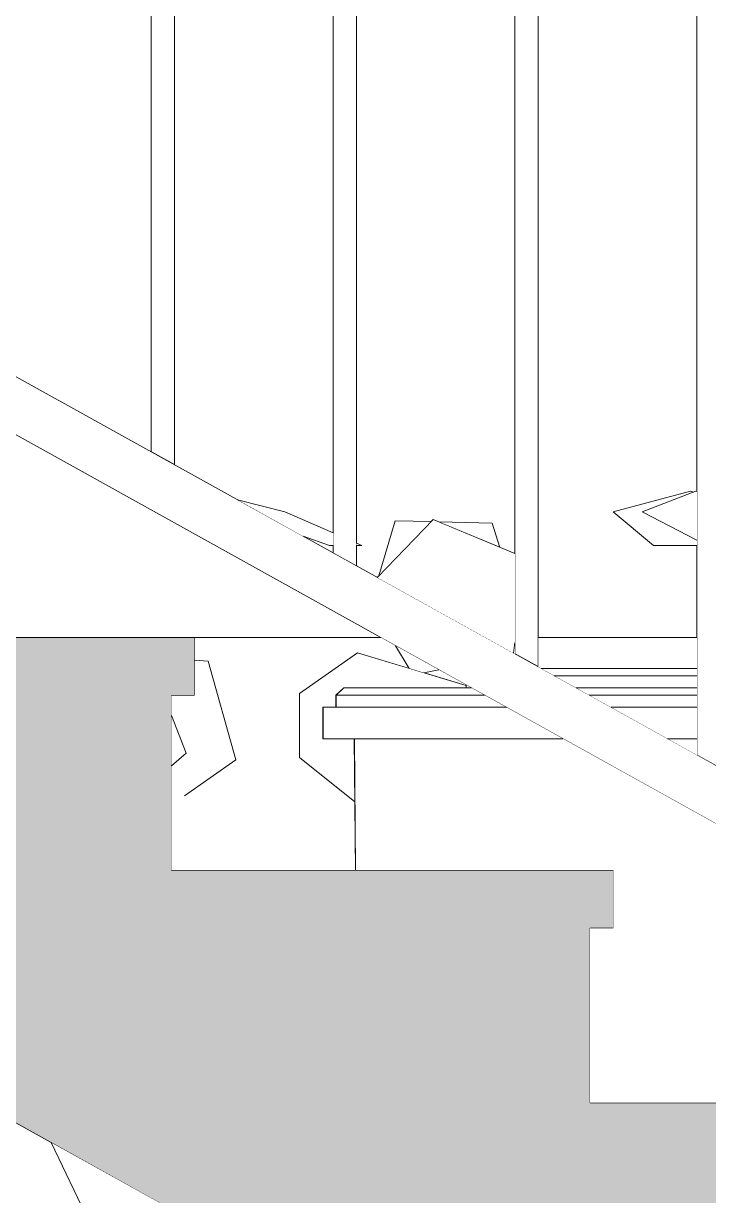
# Model space of a CAD drawing. Header units: millimetres. Extents: x -9413 to 8527, y -300 to 11224.
# Drawn here: x 3994 to 4583, y 520 to 1528 of the extents above; entities that cross this region are included whole.
import ezdxf

# ---------------------------------------------------------------- set-up
doc = ezdxf.new("R2010")
doc.units = ezdxf.units.MM
doc.header["$MEASUREMENT"] = 0
doc.linetypes.add('Wipeout_Contour', pattern=[1000, 0, -1000])
for name, color, linetype in [('Interior - Furniture', 7, 'Continuous'), ('Structural - Bearing', 7, 'Continuous'), ('Structural - Combined', 7, 'Continuous')]:
    doc.layers.add(name, color=color, linetype=linetype)
for name, color, linetype, lineweight, true_color in [('Interior - Furniture _Pen_No__4', 7, 'Continuous', 20, 0x029e21), ('Structural - Bearing_Pen_No__87', 7, 'Continuous', 20, 0x6a6a6a), ('Structural - Combined_Pen_No__160', 7, 'Continuous', 20, 0xb4a35c), ('Structural - Combined_Pen_No__161', 7, 'Continuous', 13, 0x6a6a6a)]:
    doc.layers.add(name, color=color, linetype=linetype, lineweight=lineweight, true_color=true_color)
doc.layers.add('Structural - Combined_Pen_No__141', color=7, linetype='Continuous', lineweight=20)

# ---------------------------------------------------------------- blocks, each defined once
blk = doc.blocks.new('Section Elem_23_6')
at = {"layer": 'Structural - Combined_Pen_No__160', "linetype": 'Continuous', "lineweight": 0, "true_color": 0x5a512e}
for points in [[(4141.4, 950), (4141.4, 1000), (3761.4, 1000), (3761.4, 950)], [(4121.4, 800), (4121.4, 950), (4091.4, 950), (4091.4, 800)], [(4501.4, 750), (4501.4, 800), (4091.4, 800), (4091.4, 750)], [(4481.4, 600), (4481.4, 750), (4451.4, 750), (4451.4, 600)], [(4861.4, 550), (4861.4, 600), (4451.4, 600), (4451.4, 550)]]:
    blk.add_hatch(color=59, dxfattribs=at).paths.add_polyline_path(points)
at = {"layer": 'Structural - Combined_Pen_No__141', "linetype": 'Continuous'}
for p, q in [((4141.4, 1000), (3761.4, 1000)), ((4141.4, 1000), (4141.4, 950)), ((4121.4, 950), (4121.4, 800)), ((4141.4, 950), (4121.4, 950)), ((4501.4, 800), (4121.4, 800)), ((4501.4, 800), (4501.4, 750)), ((4481.4, 750), (4481.4, 600)), ((4501.4, 750), (4481.4, 750)), ((3761.4, 708.3), (5036.3, 0)), ((4861.4, 600), (4481.4, 600))]:
    blk.add_line(p, q, dxfattribs=at)
at = {"color": 254, "linetype": 'Wipeout_Contour', "lineweight": 0, "ltscale": 17570.925923}
blk.add_wipeout([(4124.1, 1148.5), (4124.1, 1848.5), (4104.1, 1859.6), (4104.1, 1159.6)], dxfattribs=at).dxf.layer = 'Structural - Combined'
at = {"color": 254, "linetype": 'Wipeout_Contour', "lineweight": 0, "ltscale": 18046.894235}
blk.add_wipeout([(4280.5, 1061.6), (4280.5, 1761.6), (4260.5, 1772.7), (4260.5, 1072.7)], dxfattribs=at).dxf.layer = 'Structural - Combined'
at = {"color": 254, "linetype": 'Wipeout_Contour', "lineweight": 0, "ltscale": 18538.141997}
blk.add_wipeout([(4436.8, 974.7), (4436.8, 1674.7), (4416.8, 1685.9), (4416.8, 985.9)], dxfattribs=at).dxf.layer = 'Structural - Combined'
at = {"color": 254, "linetype": 'Wipeout_Contour', "lineweight": 0, "ltscale": 19043.49729}
blk.add_wipeout([(4593.2, 887.9), (4593.2, 1587.9), (4573.2, 1599), (4573.2, 899)], dxfattribs=at).dxf.layer = 'Structural - Combined'
at = {"layer": 'Structural - Combined_Pen_No__160', "linetype": 'Continuous', "lineweight": 0, "true_color": 0x5a512e}
blk.add_hatch(color=59, dxfattribs=at).paths.add_polyline_path([(5036.3, 0), (5531.4, 0), (5531.4, 150), (5171.4, 150), (5171.4, 350), (4811.4, 350), (4811.4, 550), (4451.4, 550), (4451.4, 750), (4091.4, 750), (4091.4, 950), (3761.4, 950), (3761.4, 708.3)])
at = {"layer": 'Structural - Combined_Pen_No__161', "linetype": 'Continuous'}
for p, q in [((4104.1, 1159.6), (4104.1, 1859.6)), ((4124.1, 1848.5), (4124.1, 1148.5)), ((4260.5, 1072.7), (4260.5, 1772.7)), ((4280.5, 1761.6), (4280.5, 1061.6)), ((4416.8, 985.9), (4416.8, 1685.9)), ((4436.8, 1674.7), (4436.8, 974.7)), ((4573.2, 899), (4573.2, 1599)), ((3811.4, 1322.2), (5511.4, 377.8)), ((5561.4, 300), (3761.4, 1300))]:
    blk.add_line(p, q, dxfattribs=at)
blk = doc.blocks.new('Section Elem_26_6')
at = {"color": 254, "linetype": 'Wipeout_Contour', "lineweight": 0, "ltscale": 68964.398441}
blk.add_wipeout([(4121.4, 800), (4279.6, 800), (4279.1, 858.6), (4231.5, 896.7), (4231.5, 951.7), (4281.5, 986.7), (4325.7, 973.4), (4314.1, 992.9), (4301.4, 1000), (4141.4, 1000), (4141.4, 980.4), (4153, 979.7), (4176.9, 894.8), (4132.7, 864.1), (4124.7, 892.4), (4121.4, 889.6)], dxfattribs=at).dxf.layer = 'Structural - Bearing'
at = {"color": 254, "linetype": 'Wipeout_Contour', "lineweight": 0, "ltscale": 22992.844653}
blk.add_wipeout([(4573.2, 1000), (4436.8, 1000), (4436.8, 974.7), (4439.4, 973.3), (4573.2, 973.3)], dxfattribs=at).dxf.layer = 'Structural - Bearing'
at = {"color": 254, "linetype": 'Wipeout_Contour', "lineweight": 0, "ltscale": 13577.108777}
blk.add_wipeout([(4416.8, 995.7), (4415.6, 986.5), (4416.8, 985.9)], dxfattribs=at).dxf.layer = 'Structural - Bearing'
at = {"color": 254, "linetype": 'Wipeout_Contour', "lineweight": 0, "ltscale": 17860.867896}
blk.add_wipeout([(4338.5, 969.6), (4374.7, 958.7), (4374.7, 959.3), (4351.4, 972.2)], dxfattribs=at).dxf.layer = 'Structural - Bearing'
at = {"layer": 'Structural - Bearing_Pen_No__87', "linetype": 'Continuous'}
for p, q in [((4301.4, 1000), (4141.4, 1000)), ((4573.2, 1000), (4436.8, 1000))]:
    blk.add_line(p, q, dxfattribs=at)
blk = doc.blocks.new('Section Elem_41_6')
at = {"color": 254, "linetype": 'Wipeout_Contour', "lineweight": 0, "ltscale": 18777.114322}
blk.add_wipeout([(4572.3, 1125.7), (4526, 1107.9), (4573.2, 1083.8), (4573.2, 1125.5)], dxfattribs=at).dxf.layer = 'Interior - Furniture'
at = {"color": 254, "linetype": 'Wipeout_Contour', "lineweight": 0, "ltscale": 26242.640352}
blk.add_wipeout([(4218.8, 1107.9), (4178.3, 1118.4), (4234.7, 1087), (4257.4, 1079.2), (4260.5, 1079.2), (4260.5, 1089.9)], dxfattribs=at).dxf.layer = 'Interior - Furniture'
at = {"color": 254, "linetype": 'Wipeout_Contour', "lineweight": 0, "ltscale": 22505.438906}
blk.add_wipeout([(4346.5, 1101.4), (4298.4, 1051.6), (4415.6, 986.5), (4416.8, 995.7), (4416.8, 1072.1)], dxfattribs=at).dxf.layer = 'Interior - Furniture'
at = {"color": 254, "linetype": 'Wipeout_Contour', "lineweight": 0, "ltscale": 13248.596422}
blk.add_wipeout([(4280.5, 1081.2), (4280.5, 1079.2), (4285.1, 1079.2)], dxfattribs=at).dxf.layer = 'Interior - Furniture'
at = {"color": 254, "linetype": 'Wipeout_Contour', "lineweight": 0, "ltscale": 12673.521769}
blk.add_wipeout([(4121.4, 933), (4121.4, 889.6), (4134.2, 900.5)], dxfattribs=at).dxf.layer = 'Interior - Furniture'
at = {"color": 254, "linetype": 'Wipeout_Contour', "lineweight": 0, "ltscale": 16482.017888}
blk.add_wipeout([(4018.1, 565.7), (4054.4, 489.8), (4140.6, 496.3), (4140.8, 497.5)], dxfattribs=at).dxf.layer = 'Interior - Furniture'
at = {"layer": 'Interior - Furniture _Pen_No__4', "linetype": 'Continuous'}
for p, q in [((4218.8, 1107.9), (4178.3, 1118.4)), ((4260.5, 1089.9), (4218.8, 1107.9)), ((4234.7, 1087), (4257.4, 1079.2)), ((4257.4, 1079.2), (4260.5, 1079.2)), ((4285.1, 1079.2), (4280.5, 1081.2)), ((4280.5, 1079.2), (4285.1, 1079.2)), ((4415.6, 986.5), (4416.8, 995.7)), ((4018.1, 565.7), (4054.4, 489.8))]:
    blk.add_line(p, q, dxfattribs=at)
at = {"color": 254, "linetype": 'Wipeout_Contour', "lineweight": 0, "ltscale": 32766.331155}
blk.add_wipeout([(4567.6, 1125.7), (4501.2, 1107.9), (4535.9, 1079.2), (4573.2, 1079.2), (4573.2, 1083.8), (4526, 1107.9), (4570.5, 1125)], dxfattribs=at).dxf.layer = 'Interior - Furniture'
at = {"color": 254, "linetype": 'Wipeout_Contour', "lineweight": 0, "ltscale": 13360.739468}
blk.add_wipeout([(4299.8, 1053), (4344.7, 1099.6), (4313.8, 1100.3)], dxfattribs=at).dxf.layer = 'Interior - Furniture'
at = {"color": 254, "linetype": 'Wipeout_Contour', "lineweight": 0, "ltscale": 13553.802002}
blk.add_wipeout([(4351.3, 1099.4), (4403.9, 1077.5), (4397.2, 1098.4)], dxfattribs=at).dxf.layer = 'Interior - Furniture'
at = {"color": 254, "linetype": 'Wipeout_Contour', "lineweight": 0, "ltscale": 17764.800816}
blk.add_wipeout([(4314.1, 992.9), (4325.7, 973.4), (4338.5, 969.6), (4351.4, 972.2)], dxfattribs=at).dxf.layer = 'Interior - Furniture'
at = {"color": 254, "linetype": 'Wipeout_Contour', "lineweight": 0, "ltscale": 38173.680937}
blk.add_wipeout([(4141.4, 950), (4121.4, 950), (4121.4, 933), (4134.2, 900.5), (4124.7, 892.4), (4132.7, 864.1), (4176.9, 894.8), (4153, 979.7), (4141.4, 980.4)], dxfattribs=at).dxf.layer = 'Interior - Furniture'
at = {"layer": 'Interior - Furniture _Pen_No__4', "linetype": 'Continuous'}
for p, q in [((4567.6, 1125.7), (4501.2, 1107.9)), ((4572.3, 1125.7), (4526, 1107.9)), ((4570.5, 1125), (4567.6, 1125.7)), ((4573.2, 1125.5), (4572.3, 1125.7)), ((4346.5, 1101.4), (4298.4, 1051.6)), ((4313.8, 1100.3), (4299.8, 1053)), ((4344.7, 1099.6), (4313.8, 1100.3)), ((4416.8, 1072.1), (4346.5, 1101.4)), ((4397.2, 1098.4), (4351.3, 1099.4)), ((4501.2, 1107.9), (4535.9, 1079.2)), ((4526, 1107.9), (4573.2, 1083.8)), ((4403.9, 1077.5), (4397.2, 1098.4)), ((4535.9, 1079.2), (4573.2, 1079.2)), ((4314.1, 992.9), (4325.7, 973.4)), ((4153, 979.7), (4141.4, 980.4)), ((4176.9, 894.8), (4153, 979.7)), ((4338.5, 969.6), (4351.4, 972.2)), ((4134.2, 900.5), (4121.4, 933)), ((4121.4, 889.6), (4134.2, 900.5)), ((4132.6, 864), (4176.9, 894.8))]:
    blk.add_line(p, q, dxfattribs=at)
blk = doc.blocks.new('Section Elem_45_6')
at = {"color": 254, "linetype": 'Wipeout_Contour', "lineweight": 0, "ltscale": 18471.463808}
blk.add_wipeout([(4450.6, 967.1), (4469.4, 956.7), (4573.2, 956.7), (4573.2, 967.1)], dxfattribs=at).dxf.layer = 'Interior - Furniture'
at = {"color": 254, "linetype": 'Wipeout_Contour', "lineweight": 0, "ltscale": 17412.524204}
blk.add_wipeout([(4254.6, 913), (4254.6, 940), (4252.1, 940), (4252.1, 913)], dxfattribs=at).dxf.layer = 'Interior - Furniture'
at = {"color": 254, "linetype": 'Wipeout_Contour', "lineweight": 0, "ltscale": 41141.807421}
blk.add_wipeout([(4458, 913), (4294.8, 913), (4294.8, 800), (4501.4, 800), (4501.4, 750), (4481.4, 750), (4481.4, 600), (4768, 600), (4768.1, 740.7)], dxfattribs=at).dxf.layer = 'Interior - Furniture'
at = {"color": 254, "linetype": 'Wipeout_Contour', "lineweight": 0, "ltscale": 17556.273791}
blk.add_wipeout([(4293.4, 913), (4293.4, 940), (4286.8, 940), (4286.8, 913)], dxfattribs=at).dxf.layer = 'Interior - Furniture'
at = {"color": 254, "linetype": 'Wipeout_Contour', "lineweight": 0, "ltscale": 13962.478781}
blk.add_wipeout([(4548, 913), (4573.2, 899), (4573.2, 913)], dxfattribs=at).dxf.layer = 'Interior - Furniture'
at = {"color": 254, "linetype": 'Wipeout_Contour', "lineweight": 0, "ltscale": 17502.830853}
blk.add_wipeout([(4289, 913), (4289.4, 800), (4292.4, 800), (4292.2, 913)], dxfattribs=at).dxf.layer = 'Interior - Furniture'
at = {"color": 254, "linetype": 'Wipeout_Contour', "lineweight": 0, "ltscale": 17527.147017}
blk.add_wipeout([(4286.8, 913), (4286.8, 940), (4278.5, 940), (4278.5, 913)], dxfattribs=at).dxf.layer = 'Interior - Furniture'
at = {"color": 254, "linetype": 'Wipeout_Contour', "lineweight": 0, "ltscale": 17491.225646}
blk.add_wipeout([(4289, 913), (4286.1, 913), (4286.6, 800), (4289.4, 800)], dxfattribs=at).dxf.layer = 'Interior - Furniture'
at = {"color": 254, "linetype": 'Wipeout_Contour', "lineweight": 0, "ltscale": 17480.782199}
blk.add_wipeout([(4286.1, 913), (4283.5, 913), (4284.2, 800), (4286.6, 800)], dxfattribs=at).dxf.layer = 'Interior - Furniture'
at = {"color": 254, "linetype": 'Wipeout_Contour', "lineweight": 0, "ltscale": 17457.822782}
blk.add_wipeout([(4278.6, 913), (4279.6, 800), (4279.8, 800), (4278.9, 913)], dxfattribs=at).dxf.layer = 'Interior - Furniture'
at = {"color": 254, "linetype": 'Wipeout_Contour', "lineweight": 0, "ltscale": 52564.963049}
blk.add_wipeout([(4281.5, 986.7), (4231.5, 951.7), (4231.5, 896.7), (4279.1, 858.6), (4278.6, 913), (4251.5, 913), (4251.5, 940), (4262.7, 940), (4262.7, 950.4), (4269.8, 956.7), (4374.7, 956.7), (4374.7, 958.7)], dxfattribs=at).dxf.layer = 'Interior - Furniture'
at = {"color": 254, "linetype": 'Wipeout_Contour', "lineweight": 0, "ltscale": 13442.89065}
blk.add_wipeout([(4376.4, 956.7), (4379.4, 956.7), (4376.4, 958.3)], dxfattribs=at).dxf.layer = 'Interior - Furniture'
at = {"color": 254, "linetype": 'Wipeout_Contour', "lineweight": 0, "ltscale": 17470.622978}
blk.add_wipeout([(4263.3, 940), (4265, 940), (4265, 950.4), (4263.3, 950.4)], dxfattribs=at).dxf.layer = 'Interior - Furniture'
at = {"color": 254, "linetype": 'Wipeout_Contour', "lineweight": 0, "ltscale": 17605.209063}
blk.add_wipeout([(4295.2, 940), (4302, 940), (4302, 950.4), (4295.2, 950.4)], dxfattribs=at).dxf.layer = 'Interior - Furniture'
at = {"color": 254, "linetype": 'Wipeout_Contour', "lineweight": 0, "ltscale": 17499.576069}
blk.add_wipeout([(4265, 950.4), (4267.9, 950.4), (4274.2, 956.7), (4271.8, 956.7)], dxfattribs=at).dxf.layer = 'Interior - Furniture'
at = {"color": 254, "linetype": 'Wipeout_Contour', "lineweight": 0, "ltscale": 17578.914396}
blk.add_wipeout([(4288.6, 940), (4295.2, 940), (4295.2, 950.4), (4288.6, 950.4)], dxfattribs=at).dxf.layer = 'Interior - Furniture'
at = {"color": 254, "linetype": 'Wipeout_Contour', "lineweight": 0, "ltscale": 17487.091408}
blk.add_wipeout([(4262.7, 950.4), (4263.3, 950.4), (4270.3, 956.7), (4269.8, 956.7)], dxfattribs=at).dxf.layer = 'Interior - Furniture'
at = {"color": 254, "linetype": 'Wipeout_Contour', "lineweight": 0, "ltscale": 17590.958798}
blk.add_wipeout([(4295.6, 952.7), (4296.4, 956.7), (4291, 956.7), (4288.8, 951.1)], dxfattribs=at).dxf.layer = 'Interior - Furniture'
at = {"color": 254, "linetype": 'Wipeout_Contour', "lineweight": 0, "ltscale": 21958.084148}
blk.add_wipeout([(4282.3, 950.4), (4286.9, 950.4), (4288.8, 951.1), (4291, 956.7), (4285.9, 956.7)], dxfattribs=at).dxf.layer = 'Interior - Furniture'
blk = doc.blocks.new('Section Elem_46_6')
at = {"layer": 'Interior - Furniture _Pen_No__4', "linetype": 'Continuous'}
blk.add_line((4231.5, 951.7), (4231.5, 896.7), dxfattribs=at)
at = {"color": 254, "linetype": 'Wipeout_Contour', "lineweight": 0, "ltscale": 18449.180825}
blk.add_wipeout([(4439.4, 973.3), (4450.6, 967.1), (4573.2, 967.1), (4573.2, 973.3)], dxfattribs=at).dxf.layer = 'Interior - Furniture'
at = {"color": 254, "linetype": 'Wipeout_Contour', "lineweight": 0, "ltscale": 17496.003632}
blk.add_wipeout([(4278.5, 913), (4278.5, 940), (4270.9, 940), (4270.9, 913)], dxfattribs=at).dxf.layer = 'Interior - Furniture'
at = {"color": 254, "linetype": 'Wipeout_Contour', "lineweight": 0, "ltscale": 17843.84673}
blk.add_wipeout([(4293.4, 940), (4293.4, 913), (4458, 913), (4409.4, 940)], dxfattribs=at).dxf.layer = 'Interior - Furniture'
at = {"color": 254, "linetype": 'Wipeout_Contour', "lineweight": 0, "ltscale": 18566.828939}
blk.add_wipeout([(4573.2, 940), (4499.4, 940), (4548, 913), (4573.2, 913)], dxfattribs=at).dxf.layer = 'Interior - Furniture'
at = {"layer": 'Interior - Furniture _Pen_No__4', "linetype": 'Continuous'}
for p, q in [((4573.2, 973.3), (4439.4, 973.3)), ((4573.2, 967.1), (4450.6, 967.1)), ((4573.2, 913), (4548, 913))]:
    blk.add_line(p, q, dxfattribs=at)
at = {"color": 254, "linetype": 'Wipeout_Contour', "lineweight": 0, "ltscale": 17553.826092}
blk.add_wipeout([(4282.3, 950.4), (4282.3, 940), (4288.6, 940), (4288.6, 950.4)], dxfattribs=at).dxf.layer = 'Interior - Furniture'
at = {"color": 254, "linetype": 'Wipeout_Contour', "lineweight": 0, "ltscale": 17810.220732}
blk.add_wipeout([(4302, 940), (4409.4, 940), (4390.6, 950.4), (4302, 950.4)], dxfattribs=at).dxf.layer = 'Interior - Furniture'
at = {"color": 254, "linetype": 'Wipeout_Contour', "lineweight": 0, "ltscale": 18516.348151}
blk.add_wipeout([(4573.2, 950.4), (4480.6, 950.4), (4499.4, 940), (4573.2, 940)], dxfattribs=at).dxf.layer = 'Interior - Furniture'
at = {"color": 254, "linetype": 'Wipeout_Contour', "lineweight": 0, "ltscale": 17467.977546}
blk.add_wipeout([(4270.9, 913), (4270.9, 940), (4264.2, 940), (4264.2, 913)], dxfattribs=at).dxf.layer = 'Interior - Furniture'
at = {"color": 254, "linetype": 'Wipeout_Contour', "lineweight": 0, "ltscale": 17471.902153}
blk.add_wipeout([(4283.5, 913), (4281.4, 913), (4282.2, 800), (4284.2, 800)], dxfattribs=at).dxf.layer = 'Interior - Furniture'
at = {"color": 254, "linetype": 'Wipeout_Contour', "lineweight": 0, "ltscale": 17513.868652}
blk.add_wipeout([(4292.2, 913), (4292.4, 800), (4294.8, 800), (4294.8, 913)], dxfattribs=at).dxf.layer = 'Interior - Furniture'
at = {"layer": 'Interior - Furniture _Pen_No__4', "linetype": 'Continuous'}
for p, q in [((4409.4, 940), (4293.4, 940)), ((4573.2, 940), (4499.4, 940)), ((4458, 913), (4293.4, 913))]:
    blk.add_line(p, q, dxfattribs=at)
at = {"color": 254, "linetype": 'Wipeout_Contour', "lineweight": 0, "ltscale": 17530.706128}
blk.add_wipeout([(4276.7, 940), (4282.3, 940), (4282.3, 950.4), (4276.7, 950.4)], dxfattribs=at).dxf.layer = 'Interior - Furniture'
at = {"color": 254, "linetype": 'Wipeout_Contour', "lineweight": 0, "ltscale": 17788.255082}
blk.add_wipeout([(4302, 950.4), (4390.6, 950.4), (4379.4, 956.7), (4302.3, 956.7)], dxfattribs=at).dxf.layer = 'Interior - Furniture'
at = {"color": 254, "linetype": 'Wipeout_Contour', "lineweight": 0, "ltscale": 18493.921529}
blk.add_wipeout([(4469.4, 956.7), (4480.6, 950.4), (4573.2, 950.4), (4573.2, 956.7)], dxfattribs=at).dxf.layer = 'Interior - Furniture'
at = {"color": 254, "linetype": 'Wipeout_Contour', "lineweight": 0, "ltscale": 17444.14499}
blk.add_wipeout([(4264.2, 913), (4264.2, 940), (4258.7, 940), (4258.7, 913)], dxfattribs=at).dxf.layer = 'Interior - Furniture'
at = {"color": 254, "linetype": 'Wipeout_Contour', "lineweight": 0, "ltscale": 17464.927508}
blk.add_wipeout([(4281.4, 913), (4279.9, 913), (4280.7, 800), (4282.2, 800)], dxfattribs=at).dxf.layer = 'Interior - Furniture'
at = {"layer": 'Interior - Furniture _Pen_No__4', "linetype": 'Continuous'}
for p, q in [((4573.2, 956.7), (4469.4, 956.7)), ((4573.2, 950.4), (4480.6, 950.4)), ((4293.4, 940), (4286.8, 940)), ((4270.9, 913), (4264.2, 913)), ((4293.4, 913), (4286.8, 913))]:
    blk.add_line(p, q, dxfattribs=at)
at = {"color": 254, "linetype": 'Wipeout_Contour', "lineweight": 0, "ltscale": 17916.431352}
blk.add_wipeout([(4374.7, 956.7), (4376.4, 956.7), (4376.4, 958.3), (4374.7, 959.3)], dxfattribs=at).dxf.layer = 'Interior - Furniture'
at = {"color": 254, "linetype": 'Wipeout_Contour', "lineweight": 0, "ltscale": 17510.256561}
blk.add_wipeout([(4271.9, 940), (4276.7, 940), (4276.7, 950.4), (4271.9, 950.4)], dxfattribs=at).dxf.layer = 'Interior - Furniture'
at = {"color": 254, "linetype": 'Wipeout_Contour', "lineweight": 0, "ltscale": 17613.78419}
blk.add_wipeout([(4295.2, 950.4), (4302, 950.4), (4302.3, 956.7), (4296.4, 956.7)], dxfattribs=at).dxf.layer = 'Interior - Furniture'
at = {"color": 254, "linetype": 'Wipeout_Contour', "lineweight": 0, "ltscale": 17425.420962}
blk.add_wipeout([(4258.7, 913), (4258.7, 940), (4254.6, 940), (4254.6, 913)], dxfattribs=at).dxf.layer = 'Interior - Furniture'
at = {"color": 254, "linetype": 'Wipeout_Contour', "lineweight": 0, "ltscale": 17460.128042}
blk.add_wipeout([(4278.9, 913), (4279.8, 800), (4280.7, 800), (4279.9, 913)], dxfattribs=at).dxf.layer = 'Interior - Furniture'
at = {"layer": 'Interior - Furniture _Pen_No__4', "linetype": 'Continuous'}
for p, q in [((4374.7, 959.3), (4374.7, 956.7)), ((4390.6, 950.4), (4302, 950.4)), ((4379.4, 956.7), (4302.3, 956.7)), ((4286.8, 940), (4278.5, 940)), ((4264.2, 913), (4258.7, 913)), ((4278.5, 913), (4270.9, 913)), ((4286.8, 913), (4278.5, 913)), ((4279.6, 800), (4278.6, 913)), ((4231.5, 896.7), (4279.1, 858.6))]:
    blk.add_line(p, q, dxfattribs=at)
at = {"color": 254, "linetype": 'Wipeout_Contour', "lineweight": 0, "ltscale": 17493.098244}
blk.add_wipeout([(4267.9, 940), (4271.9, 940), (4271.9, 950.4), (4267.9, 950.4)], dxfattribs=at).dxf.layer = 'Interior - Furniture'
at = {"color": 254, "linetype": 'Wipeout_Contour', "lineweight": 0, "ltscale": 17584.627448}
blk.add_wipeout([(4288.6, 950.4), (4295.2, 950.4), (4295.6, 952.7), (4288.8, 951.1)], dxfattribs=at).dxf.layer = 'Interior - Furniture'
at = {"color": 254, "linetype": 'Wipeout_Contour', "lineweight": 0, "ltscale": 17406.33738}
blk.add_wipeout([(4252.1, 913), (4252.1, 940), (4251.5, 940), (4251.5, 913)], dxfattribs=at).dxf.layer = 'Interior - Furniture'
at = {"layer": 'Interior - Furniture _Pen_No__4', "linetype": 'Continuous'}
for p, q in [((4296.4, 956.7), (4291, 956.7)), ((4302, 950.4), (4295.2, 950.4)), ((4302.3, 956.7), (4296.4, 956.7)), ((4251.5, 913), (4251.5, 940)), ((4252.1, 940), (4251.5, 940)), ((4254.6, 940), (4252.1, 940)), ((4252.1, 913), (4251.5, 913)), ((4254.6, 913), (4252.1, 913)), ((4258.7, 913), (4254.6, 913))]:
    blk.add_line(p, q, dxfattribs=at)
at = {"color": 254, "linetype": 'Wipeout_Contour', "lineweight": 0, "ltscale": 17479.752024}
blk.add_wipeout([(4265, 940), (4267.9, 940), (4267.9, 950.4), (4265, 950.4)], dxfattribs=at).dxf.layer = 'Interior - Furniture'
at = {"color": 254, "linetype": 'Wipeout_Contour', "lineweight": 0, "ltscale": 13176.197441}
blk.add_wipeout([(4286.9, 950.4), (4288.6, 950.4), (4288.8, 951.1)], dxfattribs=at).dxf.layer = 'Interior - Furniture'
at = {"layer": 'Interior - Furniture _Pen_No__4', "linetype": 'Continuous'}
blk.add_line((4278.5, 940), (4270.9, 940), dxfattribs=at)
at = {"color": 254, "linetype": 'Wipeout_Contour', "lineweight": 0, "ltscale": 17465.988158}
blk.add_wipeout([(4262.7, 940), (4263.3, 940), (4263.3, 950.4), (4262.7, 950.4)], dxfattribs=at).dxf.layer = 'Interior - Furniture'
at = {"color": 254, "linetype": 'Wipeout_Contour', "lineweight": 0, "ltscale": 17545.814812}
blk.add_wipeout([(4276.7, 950.4), (4282.3, 950.4), (4285.9, 956.7), (4281.3, 956.7)], dxfattribs=at).dxf.layer = 'Interior - Furniture'
at = {"layer": 'Interior - Furniture _Pen_No__4', "linetype": 'Continuous'}
for p, q in [((4295.2, 950.4), (4288.6, 950.4)), ((4258.7, 940), (4254.6, 940)), ((4264.2, 940), (4258.7, 940)), ((4270.9, 940), (4264.2, 940))]:
    blk.add_line(p, q, dxfattribs=at)
at = {"color": 254, "linetype": 'Wipeout_Contour', "lineweight": 0, "ltscale": 17527.254247}
blk.add_wipeout([(4271.9, 950.4), (4276.7, 950.4), (4281.3, 956.7), (4277.4, 956.7)], dxfattribs=at).dxf.layer = 'Interior - Furniture'
at = {"layer": 'Interior - Furniture _Pen_No__4', "linetype": 'Continuous'}
blk.add_line((4291, 956.7), (4285.9, 956.7), dxfattribs=at)
at = {"color": 254, "linetype": 'Wipeout_Contour', "lineweight": 0, "ltscale": 17511.68324}
blk.add_wipeout([(4267.9, 950.4), (4271.9, 950.4), (4277.4, 956.7), (4274.2, 956.7)], dxfattribs=at).dxf.layer = 'Interior - Furniture'
at = {"layer": 'Interior - Furniture _Pen_No__4', "linetype": 'Continuous'}
for p, q in [((4374.7, 958.7), (4281.5, 986.7)), ((4281.3, 956.7), (4277.4, 956.7)), ((4285.9, 956.7), (4281.3, 956.7)), ((4288.6, 950.4), (4282.3, 950.4))]:
    blk.add_line(p, q, dxfattribs=at)
at = {"color": 254, "linetype": 'Wipeout_Contour', "lineweight": 0, "ltscale": 17491.302011}
blk.add_wipeout([(4263.3, 950.4), (4265, 950.4), (4271.8, 956.7), (4270.3, 956.7)], dxfattribs=at).dxf.layer = 'Interior - Furniture'
at = {"layer": 'Interior - Furniture _Pen_No__4', "linetype": 'Continuous'}
for p, q in [((4281.5, 986.7), (4231.5, 951.7)), ((4269.8, 956.7), (4262.7, 950.4)), ((4263.3, 950.4), (4262.7, 950.4)), ((4262.7, 950.4), (4262.7, 940)), ((4265, 950.4), (4263.3, 950.4)), ((4267.9, 950.4), (4265, 950.4)), ((4271.9, 950.4), (4267.9, 950.4)), ((4270.3, 956.7), (4269.8, 956.7)), ((4271.8, 956.7), (4270.3, 956.7)), ((4274.2, 956.7), (4271.8, 956.7)), ((4276.7, 950.4), (4271.9, 950.4)), ((4277.4, 956.7), (4274.2, 956.7)), ((4282.3, 950.4), (4276.7, 950.4))]:
    blk.add_line(p, q, dxfattribs=at)

msp = doc.modelspace()

# ---------------------------------------------------------------- block references
at = {"layer": 'Structural - Combined'}
msp.add_blockref('Section Elem_23_6', (0, 0), dxfattribs=at)

# ---------------------------------------------------------------- next in the draw order: block references
at = {"layer": 'Structural - Bearing'}
msp.add_blockref('Section Elem_26_6', (0, 0), dxfattribs=at)

# ---------------------------------------------------------------- next in the draw order: block references
at = {"layer": 'Interior - Furniture'}
msp.add_blockref('Section Elem_41_6', (0, 0), dxfattribs=at)

# ---------------------------------------------------------------- next in the draw order: block references
msp.add_blockref('Section Elem_45_6', (0, 0), dxfattribs=at)

# ---------------------------------------------------------------- next in the draw order: block references
msp.add_blockref('Section Elem_46_6', (0, 0), dxfattribs=at)

doc.saveas('drawing.dxf')
